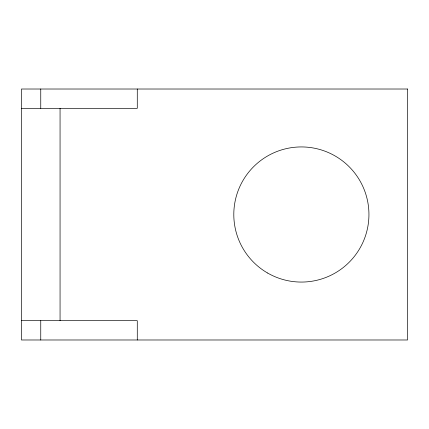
<?xml version="1.0" encoding="UTF-8"?>
<svg xmlns="http://www.w3.org/2000/svg" width="429" height="429" viewBox="0 0 429 429"><rect width="100%" height="100%" fill="white"/><g stroke="black" fill="none" stroke-linecap="round" stroke-linejoin="round"><path stroke-width="0.64" d="M21.45 108.323L137.28 108.323L137.28 89.017M21.45 320.678L137.28 320.678L137.28 339.983M60.06 108.323L60.06 320.678M40.755 89.017L40.755 108.323M40.755 320.678L40.755 339.983M407.55 89.017L21.45 89.017L21.45 339.983L407.55 339.983L407.55 89.017M267.589 273.016A67.567 67.567 0 0 0 368.94 214.5A67.567 67.567 0 0 0 267.589 155.984A67.567 67.567 0 0 0 267.589 273.016"/></g></svg>
